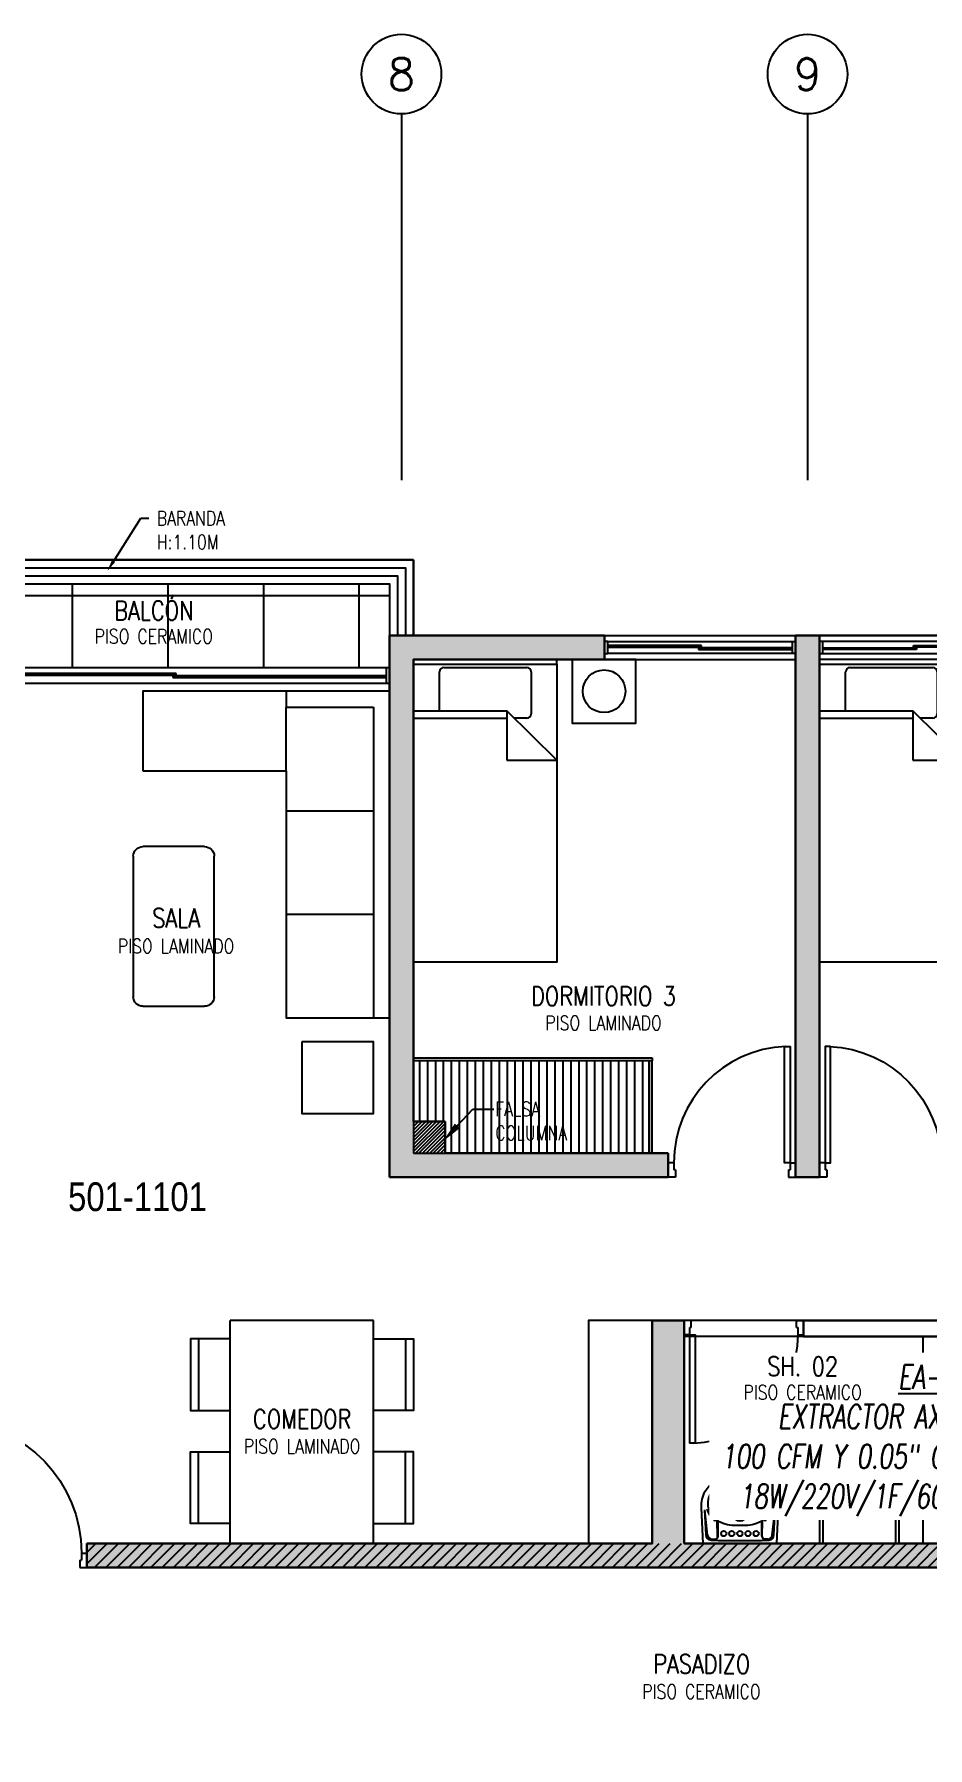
# Model space of a CAD drawing. Header units: millimetres. Extents: x 98 to 155, y -181 to 127.
# Drawn here: x 114.36 to 119.97, y 20.54 to 31.3 of the extents above; entities that cross this region are included whole.
import ezdxf
from ezdxf import colors
from ezdxf.entities.mleader import LeaderData, LeaderLine
from ezdxf.enums import TextEntityAlignment as Align
from ezdxf.math import Vec2, Vec3

# ---------------------------------------------------------------- set-up
doc = ezdxf.new("R2010")
doc.units = ezdxf.units.MM
doc.header["$LTSCALE"] = 15
for name, pattern in [('HIDDEN2', [0.1875, 0.125, -0.0625]), ('PHANTOM', [63.5, 31.75, -6.35, 6.35, -6.35, 6.35, -6.35]), ('PHANTOM2', [1.25, 0.625, -0.125, 0.125, -0.125, 0.125, -0.125]), ('X-REF_DP_Arquitectura$0$HIDDEN', [0.375, 0.25, -0.125])]:
    doc.linetypes.add(name, pattern=pattern)
doc.layers.get('0').update_dxf_attribs({"color": 250})
for name, color, linetype in [('A-BARANDAS', 250, 'Continuous'), ('A-EJES', 250, 'PHANTOM'), ('A-HATCH', 250, 'Continuous'), ('A-MOBILIARIO', 250, 'Continuous'), ('A-MURO BAJO', 250, 'Continuous'), ('A-NUMERACIONDEP', 251, 'Continuous'), ('A-PROYECCIONES INT.', 250, 'HIDDEN2'), ('A-SANITARIOS', 250, 'Continuous'), ('A-TEXTO-ACABADO PISO', 250, 'Continuous'), ('A_50_TextoAmbiente', 252, 'Continuous'), ('A_50_TextoIndicaciones', 250, 'Continuous'), ('A_50_Vigas', 250, 'X-REF_DP_Arquitectura$0$HIDDEN'), ('A_60_HatchEstructuras', 250, 'Continuous'), ('DLP_MOBILIARIO FIJO', 250, 'Continuous'), ('L6 Linea fina', 141, 'Continuous'), ('MURO CF 60', 250, 'Continuous')]:
    doc.layers.add(name, color=color, linetype=linetype)
doc.layers.add('A-MUROS', color=252, linetype='Continuous', lineweight=30)
doc.layers.add('A_20_Estructuras', color=250, linetype='Continuous', lineweight=18)
doc.styles.add('JNV ING', font='romans.shx', dxfattribs={"width": 0.7, "oblique": 8, "height": 0.15})
doc.styles.add('R80', font='ARIALN.TTF', dxfattribs={"height": 2.03})
doc.styles.add('ROMANS', font='romans.shx', dxfattribs={"width": 0.8})
doc.styles.add('TXT_COTAS', font='romans.shx', dxfattribs={"width": 0.8})

# ---------------------------------------------------------------- blocks, each defined once
blk = doc.blocks.new('EF-TP')
at = {"layer": 'A_60_HatchEstructuras'}
h = blk.add_hatch(color=256, dxfattribs=at)
h.dxf.hatch_style = 1
h.paths.add_polyline_path([(15.35, -3.725), (13.75, -3.725), (13.75, -0.625), (14.95, -0.625), (14.95, -0.475), (13.6, -0.475), (13.6, -3.875), (15.35, -3.875)])
h.paths.add_polyline_path([(16.3, -0.475), (16.15, -0.475), (16.15, -3.875), (16.3, -3.875)])
h.paths.add_polyline_path([(18.85, -0.475), (17.5, -0.475), (17.5, -0.625), (18.7, -0.625), (18.7, -3.725), (17.1, -3.725), (17.1, -3.875), (18.85, -3.875)])
h = blk.add_hatch(color=256, dxfattribs=at)
h.dxf.hatch_style = 1
h.paths.add_polyline_path([(18.95, -7.675), (21.5, -7.675), (21.5, -8.925), (19.7, -8.925), (19.7, -9.075), (21.7, -9.075), (21.7, -7.525), (11.7, -7.525), (11.7, -7.675), (15.25, -7.675), (15.25, -9.075), (15.45, -9.075), (15.45, -7.675), (18.8, -7.675), (18.8, -9.075), (18.95, -9.075)])
h.paths.add_polyline_path([(15.45, -4.775), (15.25, -4.775), (15.25, -6.175), (11.7, -6.175), (11.7, -6.325), (21.1, -6.325), (21.1, -4.925), (21.525, -4.925), (21.525, -4.775), (19.25, -4.775), (19.25, -4.925), (20.9, -4.925), (20.9, -6.175), (18.5, -6.175), (18.5, -4.775), (18.35, -4.775), (18.35, -6.175), (15.45, -6.175)])
at = {"layer": 'A_20_Estructuras'}
for points in [[(15.35, -3.725), (13.75, -3.725), (13.75, -0.625), (14.95, -0.625), (14.95, -0.475), (13.6, -0.475), (13.6, -3.875), (15.35, -3.875)], [(16.3, -0.475), (16.15, -0.475), (16.15, -3.875), (16.3, -3.875)], [(15.45, -4.775), (15.25, -4.775), (15.25, -6.175), (11.7, -6.175), (11.7, -6.325), (21.1, -6.325), (21.1, -4.925), (21.525, -4.925), (21.525, -4.775), (19.25, -4.775), (19.25, -4.925), (20.9, -4.925), (20.9, -6.175), (18.5, -6.175), (18.5, -4.775), (18.35, -4.775), (18.35, -6.175), (15.45, -6.175)]]:
    blk.add_lwpolyline(points, close=True, dxfattribs=at)
at = {"layer": 'A_50_Vigas'}
for p, q in [((14.95, -0.475), (16.15, -0.475)), ((16.3, -0.475), (17.5, -0.475))]:
    blk.add_line(p, q, dxfattribs=at)
blk.add_lwpolyline([(13.75, -0.475), (13.75, 0), (10.8, 0)], dxfattribs=at)
blk = doc.blocks.new('_Dot')
at = {"color": 0, "linetype": 'ByBlock', "lineweight": -2}
blk.add_line((-0.5, 0), (-1, 0), dxfattribs=at)
at = {"color": 0, "linetype": 'ByBlock', "const_width": 0.5}
blk.add_lwpolyline([(-0.25, 0, 1), (0.25, 0, 1)], format="xyb", close=True, dxfattribs=at)
blk = doc.blocks.new('Ejes_Torre C')
at = {"layer": 'A-EJES', "linetype": 'PHANTOM2'}
for points in [[(15.025, 16.65), (15.025, 14.35)], [(17.575, 16.65), (17.575, 14.35)]]:
    blk.add_lwpolyline(points, dxfattribs=at)
at = {"layer": 'A-EJES', "linetype": 'Continuous'}
for centre in [(15.025, 16.9), (17.575, 16.9)]:
    blk.add_circle(centre, 0.25, dxfattribs=at)
at = {"layer": 'A-EJES', "linetype": 'Continuous', "style": 'ROMANS'}
for s, p in [('8', (15.025, 16.9)), ('9', (17.575, 16.9))]:
    blk.add_text(s, height=0.2, dxfattribs=at).set_placement(p, align=Align.MIDDLE_CENTER)
blk = doc.blocks.new('1 PLAZA')
for p, q in [((-0.286, -0.322), (-0.286, -0.078)), ((-0.259, -0.051), (0.262, -0.051)), ((0.289, -0.078), (0.289, -0.342)), ((-0.45, -0.322), (0.136, -0.322)), ((0.45, -0.632), (0.136, -0.322)), ((0.136, -0.322), (0.136, -0.632)), ((0.136, -0.371), (-0.45, -0.371)), ((0.262, -0.368), (0.183, -0.368)), ((0.136, -0.632), (0.45, -0.632))]:
    blk.add_line(p, q)
at = {"extrusion": (4.49068e-08, -3.60286e-08, 1), "elevation": 0}
blk.add_lwpolyline([(-0.45, -0.029), (0.45, -0.029), (0.45, 0), (-0.45, 0)], close=True, dxfattribs=at)
blk.add_lwpolyline([(-0.45, -1.9), (-0.45, -0.029), (0.45, -0.029), (0.45, -1.9)], close=True)
for centre, start, end in [((-0.259, -0.078), 90, 180), ((0.262, -0.078), 0, 90), ((0.262, -0.342), 270, 0)]:
    blk.add_arc(centre, 0.0267, start, end)
blk = doc.blocks.new('SIFON JET_PLANTA')
for p, q in [((-0.215, 0.218, 0), (-0.44, 0.19, 0)), ((-0.215, -0.23, 0), (-0.215, 0.23, 0)), ((-0.209, 0.244, 0), (-0.192, 0.227, 0)), ((-0.195, 0.25, 0), (0, 0.25, 0)), ((-0.195, -0.22, 0), (-0.195, 0.22, 0)), ((-0.185, 0.23, 0), (0, 0.23, 0)), ((0, 0.25, 0), (0, -0.25, 0)), ((-0.265, 0.072, 0), (-0.265, 0.103, 0)), ((-0.255, -0.056, 0), (-0.255, 0.056, 0)), ((-0.265, -0.103, 0), (-0.265, -0.072, 0)), ((-0.215, -0.218, 0), (-0.44, -0.19, 0)), ((-0.209, -0.244, 0), (-0.192, -0.227, 0)), ((0, -0.25, 0), (-0.195, -0.25, 0)), ((0, -0.23, 0), (-0.185, -0.23, 0))]:
    blk.add_line(p, q)
at = {"extrusion": (-2.64698e-23, 6.61744e-24, -1)}
for p, q in [((-0.432, 0.191, 0), (-0.215, 0.218, 0)), ((-0.215, 0.232, 0), (-0.214, 0.236, 0)), ((-0.215, 0.228, 0), (-0.215, 0.232, 0)), ((-0.215, 0.223, 0), (-0.215, 0.228, 0)), ((-0.215, 0.218, 0), (-0.215, 0.223, 0)), ((-0.214, 0.236, 0), (-0.213, 0.239, 0)), ((-0.213, 0.239, 0), (-0.211, 0.242, 0)), ((-0.211, 0.242, 0), (-0.209, 0.244, 0)), ((-0.209, 0.244, 0), (-0.208, 0.245, 0)), ((-0.208, 0.245, 0), (-0.205, 0.247, 0)), ((-0.205, 0.247, 0), (-0.201, 0.249, 0)), ((-0.201, 0.249, 0), (-0.195, 0.25, 0)), ((-0.195, 0.25, 0), (-0.195, 0.25, 0)), ((-0.195, 0.25, 0), (-0.161, 0.25, 0)), ((-0.161, 0.25, 0), (-0.097, 0.25, 0)), ((-0.097, 0.25, 0), (-0.032, 0.25, 0)), ((-0.032, 0.25, 0), (0, 0.25, 0)), ((0, 0.25, 0), (0, -0.25, 0)), ((-0.65, 0.102, 0), (-0.645, 0.108, 0)), ((-0.645, 0.108, 0), (-0.639, 0.115, 0)), ((-0.639, 0.115, 0), (-0.633, 0.121, 0)), ((-0.633, 0.121, 0), (-0.63, 0.123, 0)), ((-0.63, 0.123, 0), (-0.625, 0.128, 0)), ((-0.625, 0.128, 0), (-0.621, 0.131, 0)), ((-0.621, 0.131, 0), (-0.617, 0.134, 0)), ((-0.617, 0.134, 0), (-0.611, 0.139, 0)), ((-0.611, 0.139, 0), (-0.606, 0.142, 0)), ((-0.606, 0.142, 0), (-0.6, 0.146, 0)), ((-0.6, 0.146, 0), (-0.596, 0.148, 0)), ((-0.596, 0.148, 0), (-0.591, 0.152, 0)), ((-0.591, 0.152, 0), (-0.586, 0.154, 0)), ((-0.586, 0.154, 0), (-0.579, 0.158, 0)), ((-0.579, 0.158, 0), (-0.569, 0.163, 0)), ((-0.569, 0.163, 0), (-0.552, 0.17, 0)), ((-0.552, 0.17, 0), (-0.546, 0.172, 0)), ((-0.546, 0.172, 0), (-0.538, 0.175, 0)), ((-0.538, 0.175, 0), (-0.535, 0.176, 0)), ((-0.535, 0.176, 0), (-0.526, 0.178, 0)), ((-0.526, 0.178, 0), (-0.522, 0.18, 0)), ((-0.522, 0.18, 0), (-0.515, 0.181, 0)), ((-0.515, 0.181, 0), (-0.508, 0.183, 0)), ((-0.508, 0.183, 0), (-0.502, 0.184, 0)), ((-0.502, 0.184, 0), (-0.486, 0.187, 0)), ((-0.486, 0.187, 0), (-0.476, 0.188, 0)), ((-0.476, 0.188, 0), (-0.473, 0.188, 0)), ((-0.473, 0.188, 0), (-0.464, 0.189, 0)), ((-0.464, 0.189, 0), (-0.455, 0.19, 0)), ((-0.455, 0.19, 0), (-0.449, 0.19, 0)), ((-0.449, 0.19, 0), (-0.44, 0.19, 0)), ((-0.44, 0.19, 0), (-0.432, 0.191, 0)), ((-0.69, 0.01, 0), (-0.689, 0.014, 0)), ((-0.69, 0.004, 0), (-0.69, 0.01, 0)), ((-0.69, 0, 0), (-0.69, 0.004, 0)), ((-0.689, 0.019, 0), (-0.688, 0.024, 0)), ((-0.689, 0.014, 0), (-0.689, 0.019, 0)), ((-0.688, 0.024, 0), (-0.687, 0.028, 0)), ((-0.688, 0.024, 0), (-0.688, 0.024, 0)), ((-0.687, 0.031, 0), (-0.685, 0.036, 0)), ((-0.687, 0.028, 0), (-0.687, 0.031, 0)), ((-0.685, 0.036, 0), (-0.684, 0.042, 0)), ((-0.685, 0.036, 0), (-0.685, 0.036, 0)), ((-0.684, 0.042, 0), (-0.682, 0.048, 0)), ((-0.684, 0.042, 0), (-0.684, 0.042, 0)), ((-0.682, 0.048, 0), (-0.68, 0.052, 0)), ((-0.68, 0.052, 0), (-0.679, 0.055, 0)), ((-0.679, 0.055, 0), (-0.678, 0.058, 0)), ((-0.678, 0.058, 0), (-0.674, 0.066, 0)), ((-0.674, 0.066, 0), (-0.672, 0.07, 0)), ((-0.674, 0.066, 0), (-0.674, 0.066, 0)), ((-0.672, 0.07, 0), (-0.671, 0.073, 0)), ((-0.671, 0.073, 0), (-0.669, 0.076, 0)), ((-0.669, 0.076, 0), (-0.667, 0.078, 0)), ((-0.667, 0.078, 0), (-0.665, 0.082, 0)), ((-0.665, 0.082, 0), (-0.663, 0.085, 0)), ((-0.663, 0.085, 0), (-0.661, 0.088, 0)), ((-0.661, 0.088, 0), (-0.657, 0.094, 0)), ((-0.657, 0.094, 0), (-0.653, 0.098, 0)), ((-0.657, 0.094, 0), (-0.657, 0.094, 0)), ((-0.653, 0.098, 0), (-0.65, 0.102, 0)), ((-0.653, 0.098, 0), (-0.653, 0.098, 0)), ((-0.69, -0.007, 0), (-0.69, 0, 0)), ((-0.69, -0.011, 0), (-0.69, -0.007, 0)), ((-0.689, -0.016, 0), (-0.69, -0.011, 0)), ((-0.688, -0.023, 0), (-0.689, -0.016, 0)), ((-0.688, -0.026, 0), (-0.688, -0.023, 0)), ((-0.687, -0.03, 0), (-0.688, -0.026, 0)), ((-0.686, -0.032, 0), (-0.687, -0.03, 0)), ((-0.685, -0.036, 0), (-0.686, -0.032, 0)), ((-0.684, -0.042, 0), (-0.685, -0.036, 0)), ((-0.683, -0.046, 0), (-0.684, -0.042, 0)), ((-0.681, -0.049, 0), (-0.683, -0.046, 0)), ((-0.68, -0.052, 0), (-0.681, -0.049, 0)), ((-0.679, -0.055, 0), (-0.68, -0.052, 0)), ((-0.678, -0.058, 0), (-0.679, -0.055, 0)), ((-0.677, -0.06, 0), (-0.678, -0.058, 0)), ((-0.675, -0.064, 0), (-0.677, -0.06, 0)), ((-0.672, -0.07, 0), (-0.675, -0.064, 0)), ((-0.671, -0.073, 0), (-0.672, -0.07, 0)), ((-0.668, -0.077, 0), (-0.671, -0.073, 0)), ((-0.665, -0.083, 0), (-0.668, -0.077, 0)), ((-0.662, -0.086, 0), (-0.665, -0.083, 0)), ((-0.66, -0.09, 0), (-0.662, -0.086, 0)), ((-0.655, -0.096, 0), (-0.66, -0.09, 0)), ((-0.649, -0.103, 0), (-0.655, -0.096, 0)), ((-0.646, -0.107, 0), (-0.649, -0.103, 0)), ((-0.64, -0.114, 0), (-0.646, -0.107, 0)), ((-0.638, -0.116, 0), (-0.64, -0.114, 0)), ((-0.635, -0.119, 0), (-0.638, -0.116, 0)), ((-0.634, -0.12, 0), (-0.635, -0.119, 0)), ((-0.635, -0.119, 0), (-0.635, -0.119, 0)), ((-0.632, -0.122, 0), (-0.634, -0.12, 0)), ((-0.63, -0.123, 0), (-0.632, -0.122, 0)), ((-0.632, -0.122, 0), (-0.632, -0.122, 0)), ((-0.629, -0.124, 0), (-0.63, -0.123, 0)), ((-0.628, -0.125, 0), (-0.629, -0.124, 0)), ((-0.626, -0.127, 0), (-0.628, -0.125, 0)), ((-0.625, -0.128, 0), (-0.626, -0.127, 0)), ((-0.623, -0.129, 0), (-0.625, -0.128, 0)), ((-0.625, -0.128, 0), (-0.625, -0.128, 0)), ((-0.622, -0.13, 0), (-0.623, -0.129, 0)), ((-0.621, -0.131, 0), (-0.622, -0.13, 0)), ((-0.62, -0.132, 0), (-0.621, -0.131, 0)), ((-0.619, -0.132, 0), (-0.62, -0.132, 0)), ((-0.618, -0.133, 0), (-0.619, -0.132, 0)), ((-0.617, -0.134, 0), (-0.618, -0.133, 0)), ((-0.615, -0.135, 0), (-0.617, -0.134, 0)), ((-0.614, -0.136, 0), (-0.615, -0.135, 0)), ((-0.612, -0.138, 0), (-0.614, -0.136, 0)), ((-0.609, -0.14, 0), (-0.612, -0.138, 0)), ((-0.607, -0.141, 0), (-0.609, -0.14, 0)), ((-0.606, -0.142, 0), (-0.607, -0.141, 0)), ((-0.604, -0.143, 0), (-0.606, -0.142, 0)), ((-0.602, -0.145, 0), (-0.604, -0.143, 0)), ((-0.6, -0.146, 0), (-0.602, -0.145, 0)), ((-0.599, -0.147, 0), (-0.6, -0.146, 0)), ((-0.596, -0.148, 0), (-0.599, -0.147, 0)), ((-0.595, -0.149, 0), (-0.596, -0.148, 0)), ((-0.594, -0.15, 0), (-0.595, -0.149, 0)), ((-0.592, -0.151, 0), (-0.594, -0.15, 0)), ((-0.59, -0.152, 0), (-0.592, -0.151, 0)), ((-0.587, -0.154, 0), (-0.59, -0.152, 0)), ((-0.583, -0.156, 0), (-0.587, -0.154, 0)), ((-0.578, -0.159, 0), (-0.583, -0.156, 0)), ((-0.576, -0.16, 0), (-0.578, -0.159, 0)), ((-0.574, -0.161, 0), (-0.576, -0.16, 0)), ((-0.57, -0.163, 0), (-0.574, -0.161, 0)), ((-0.568, -0.164, 0), (-0.57, -0.163, 0)), ((-0.566, -0.164, 0), (-0.568, -0.164, 0)), ((-0.564, -0.165, 0), (-0.566, -0.164, 0)), ((-0.561, -0.166, 0), (-0.564, -0.165, 0)), ((-0.56, -0.167, 0), (-0.561, -0.166, 0)), ((-0.557, -0.168, 0), (-0.56, -0.167, 0)), ((-0.554, -0.169, 0), (-0.557, -0.168, 0)), ((-0.551, -0.171, 0), (-0.554, -0.169, 0)), ((-0.549, -0.171, 0), (-0.551, -0.171, 0)), ((-0.546, -0.172, 0), (-0.549, -0.171, 0)), ((-0.545, -0.173, 0), (-0.546, -0.172, 0)), ((-0.543, -0.173, 0), (-0.545, -0.173, 0)), ((-0.541, -0.174, 0), (-0.543, -0.173, 0)), ((-0.538, -0.175, 0), (-0.541, -0.174, 0)), ((-0.535, -0.176, 0), (-0.538, -0.175, 0)), ((-0.538, -0.175, 0), (-0.538, -0.175, 0)), ((-0.532, -0.177, 0), (-0.535, -0.176, 0)), ((-0.53, -0.178, 0), (-0.532, -0.177, 0)), ((-0.527, -0.178, 0), (-0.53, -0.178, 0)), ((-0.524, -0.179, 0), (-0.527, -0.178, 0)), ((-0.527, -0.178, 0), (-0.527, -0.178, 0)), ((-0.522, -0.18, 0), (-0.524, -0.179, 0)), ((-0.518, -0.181, 0), (-0.522, -0.18, 0)), ((-0.515, -0.181, 0), (-0.518, -0.181, 0)), ((-0.512, -0.182, 0), (-0.515, -0.181, 0)), ((-0.509, -0.183, 0), (-0.512, -0.182, 0)), ((-0.507, -0.183, 0), (-0.509, -0.183, 0)), ((-0.502, -0.184, 0), (-0.507, -0.183, 0)), ((-0.497, -0.185, 0), (-0.502, -0.184, 0)), ((-0.495, -0.185, 0), (-0.497, -0.185, 0)), ((-0.497, -0.185, 0), (-0.497, -0.185, 0)), ((-0.494, -0.186, 0), (-0.495, -0.185, 0)), ((-0.492, -0.186, 0), (-0.494, -0.186, 0)), ((-0.488, -0.186, 0), (-0.492, -0.186, 0)), ((-0.486, -0.187, 0), (-0.488, -0.186, 0)), ((-0.482, -0.187, 0), (-0.486, -0.187, 0)), ((-0.481, -0.187, 0), (-0.482, -0.187, 0)), ((-0.478, -0.188, 0), (-0.481, -0.187, 0)), ((-0.476, -0.188, 0), (-0.478, -0.188, 0)), ((-0.473, -0.188, 0), (-0.476, -0.188, 0)), ((-0.469, -0.189, 0), (-0.473, -0.188, 0)), ((-0.465, -0.189, 0), (-0.469, -0.189, 0)), ((-0.464, -0.189, 0), (-0.465, -0.189, 0)), ((-0.465, -0.189, 0), (-0.465, -0.189, 0)), ((-0.462, -0.189, 0), (-0.464, -0.189, 0)), ((-0.459, -0.189, 0), (-0.462, -0.189, 0)), ((-0.457, -0.19, 0), (-0.459, -0.189, 0)), ((-0.455, -0.19, 0), (-0.457, -0.19, 0)), ((-0.452, -0.19, 0), (-0.455, -0.19, 0)), ((-0.449, -0.19, 0), (-0.452, -0.19, 0)), ((-0.447, -0.19, 0), (-0.449, -0.19, 0)), ((-0.443, -0.19, 0), (-0.447, -0.19, 0)), ((-0.44, -0.19, 0), (-0.443, -0.19, 0)), ((-0.215, -0.218, 0), (-0.44, -0.19, 0)), ((-0.215, -0.227, 0), (-0.215, -0.218, 0)), ((-0.215, -0.23, 0), (-0.215, -0.227, 0)), ((-0.215, -0.233, 0), (-0.215, -0.23, 0)), ((-0.214, -0.237, 0), (-0.215, -0.233, 0)), ((-0.213, -0.239, 0), (-0.214, -0.237, 0)), ((-0.214, -0.237, 0), (-0.214, -0.237, 0)), ((-0.211, -0.242, 0), (-0.213, -0.239, 0)), ((-0.213, -0.239, 0), (-0.213, -0.239, 0)), ((-0.209, -0.244, 0), (-0.211, -0.242, 0)), ((-0.211, -0.242, 0), (-0.211, -0.242, 0)), ((-0.211, -0.242, 0), (-0.211, -0.242, 0)), ((-0.207, -0.246, 0), (-0.209, -0.244, 0)), ((-0.209, -0.244, 0), (-0.209, -0.244, 0)), ((-0.209, -0.244, 0), (-0.209, -0.244, 0)), ((-0.203, -0.248, 0), (-0.207, -0.246, 0)), ((-0.207, -0.246, 0), (-0.207, -0.246, 0)), ((-0.2, -0.249, 0), (-0.203, -0.248, 0)), ((-0.203, -0.248, 0), (-0.203, -0.248, 0)), ((-0.195, -0.25, 0), (-0.2, -0.249, 0)), ((0, -0.25, 0), (-0.195, -0.25, 0))]:
    blk.add_line(p, q, dxfattribs=at)
at = {"elevation": 0}
for points in [[(-0.265, 0.103, 0.0362), (-0.284, 0.12, 0.08725), (-0.353, 0.156, 0.077598), (-0.44, 0.17, 0.077598), (-0.527, 0.156, 0.08725), (-0.596, 0.12, 0.105601), (-0.644, 0.063, 0.12364), (-0.66, 0, 0.12364), (-0.644, -0.063, 0.105601), (-0.596, -0.12, 0.08725), (-0.527, -0.156, 0.077598), (-0.44, -0.17, 0.077598)], [(-0.255, 0.056, 0.100268), (-0.297, 0.104, 0.08725), (-0.36, 0.137, 0.077598), (-0.44, 0.15, 0.077598), (-0.52, 0.137, 0.08725), (-0.583, 0.104, 0.105601), (-0.627, 0.053, 0.12364), (-0.64, 0, 0.12364), (-0.627, -0.053, 0.105601), (-0.583, -0.104, 0.08725), (-0.52, -0.137, 0.077598), (-0.44, -0.15, 0.077598)], [(-0.44, -0.15, 0.077598), (-0.36, -0.137, 0.08725), (-0.297, -0.104, 0.100268), (-0.255, -0.056, 0.12364)], [(-0.44, -0.17, 0.077598), (-0.353, -0.156, 0.08725), (-0.284, -0.12, 0.0362), (-0.265, -0.103, 0.12364)]]:
    blk.add_lwpolyline(points, format="xyb", dxfattribs=at)
for centre, radius, start, end in [((-0.195, 0.23, 0), 0.02, 90, 180), ((-0.185, 0.22, 0), 0.01, 90, 180), ((-0.494, -0.027, 0), 0.203, 127.2348, 151.4088), ((-0.461, -0.07, 0), 0.257, 107.4741, 127.2348), ((-0.44, -0.138, 0), 0.328, 90, 107.4741), ((-0.544, 0, 0), 0.146, 151.4088, 180), ((-0.544, 0, 0), 0.146, 180, 208.5912), ((-0.494, 0.027, 0), 0.203, 208.5912, 232.7652), ((-0.461, 0.07, 0), 0.257, 232.7652, 252.5259), ((-0.44, 0.138, 0), 0.328, 252.5259, 270), ((-0.195, -0.23, 0), 0.02, 180, 270), ((-0.185, -0.22, 0), 0.01, 180, 270)]:
    blk.add_arc(centre, radius, start, end)
blk = doc.blocks.new('A$C72FD42DB')
for p, q in [((0.325, 1.4, 0), (1.225, 1.4, 0)), ((0.325, 0), (0.325, 1.4, 0)), ((1.225, 0), (1.225, 1.4, 0)), ((0.325, 0), (1.225, 0))]:
    blk.add_line(p, q)
for points in [[(0.325, 1.285), (0.075, 1.285), (0.075, 0.835), (0.325, 0.835)], [(0.125, 1.285), (0.125, 0.835)], [(1.225, 1.285), (1.475, 1.285), (1.475, 0.835), (1.225, 0.835)], [(1.425, 1.285), (1.425, 0.835)], [(0.325, 0.125), (0.075, 0.125), (0.075, 0.575), (0.325, 0.575)], [(0.125, 0.125), (0.125, 0.575)], [(1.225, 0.125), (1.475, 0.125), (1.475, 0.575), (1.225, 0.575)], [(1.425, 0.125), (1.425, 0.575)]]:
    blk.add_lwpolyline(points)
blk = doc.blocks.new('VELADOR')
blk.add_lwpolyline([(0, 0.4), (0, 0), (0.4, 0), (0.4, 0.4)], close=True)
blk.add_circle((0.2, 0.2), 0.134)
blk = doc.blocks.new('*U144')
for p, q in [((0.01, 0.755), (0.01, 0.8)), ((0.055, 0.755), (0.01, 0.755)), ((0.1, 0.765), (0.055, 0.765)), ((0.055, 0.755), (0.055, 0.765)), ((0.1, 0.765), (0.1, 0.8)), ((0.055, 0.045), (0.01, 0.045)), ((0.01, 0.045), (0.01, 0)), ((0.055, 0.045), (0.055, 0.035)), ((0.1, 0.035), (0.055, 0.035)), ((0.1, 0.035), (0.1, 0))]:
    blk.add_line(p, q)
blk.add_lwpolyline([(0.83, 0.07), (0.83, 0.035), (0.1, 0.035), (0.1, 0.07)], close=True)
at = {"linetype": 'HIDDEN2'}
blk.add_arc((0.1, 0.034), 0.731, 2.2301, 89.9672, dxfattribs=at)
blk = doc.blocks.new('VP.120')
at = {"layer": 'A-MURO BAJO'}
for p, q in [((0, 0), (1.2, 0)), ((0, -0.15), (1.2, -0.15))]:
    blk.add_line(p, q, dxfattribs=at)
at = {"layer": 'DLP_MOBILIARIO FIJO', "color": 251}
for p, q in [((0.02, -0.038), (1.18, -0.038)), ((1.18, -0.113), (0.02, -0.113))]:
    blk.add_line(p, q, dxfattribs=at)
at = {"layer": 'DLP_MOBILIARIO FIJO', "color": 6}
for points in [[(0, -0.113), (0.02, -0.113), (0.02, -0.038), (0, -0.038)], [(1.2, -0.113), (1.18, -0.113), (1.18, -0.038), (1.2, -0.038)]]:
    blk.add_lwpolyline(points, close=True, dxfattribs=at)
at = {"layer": 'DLP_MOBILIARIO FIJO', "elevation": 0}
for points in [[(0.61, -0.063), (0.02, -0.063), (0.02, -0.073), (0.61, -0.073)], [(0.59, -0.088), (1.18, -0.088), (1.18, -0.078), (0.59, -0.078)]]:
    blk.add_lwpolyline(points, close=True, dxfattribs=at)
blk = doc.blocks.new('*U146')
for p, q in [((0.01, 0.705), (0.01, 0.75)), ((0.055, 0.705), (0.01, 0.705)), ((0.1, 0.715), (0.055, 0.715)), ((0.055, 0.705), (0.055, 0.715)), ((0.1, 0.715), (0.1, 0.75)), ((0.055, 0.045), (0.01, 0.045)), ((0.01, 0.045), (0.01, 0)), ((0.055, 0.045), (0.055, 0.035)), ((0.1, 0.035), (0.055, 0.035)), ((0.1, 0.035), (0.1, 0))]:
    blk.add_line(p, q)
blk.add_lwpolyline([(0.78, 0.07), (0.78, 0.035), (0.1, 0.035), (0.1, 0.07)], close=True)
at = {"linetype": 'HIDDEN2'}
blk.add_arc((0.1, 0.034), 0.681, 2.2301, 89.9672, dxfattribs=at)
blk = doc.blocks.new('BOWL-ITALGRIF_VARADERO_01')
for p, q in [((-0.203, -0.197), (-0.221, -0.038)), ((0.203, -0.197), (0.221, -0.038)), ((-0.14, -0.208), (-0.142, -0.108)), ((-0.137, -0.205), (-0.137, -0.112)), ((0.138, -0.205), (0.138, -0.112)), ((0.14, -0.208), (0.142, -0.108)), ((-0.175, -0.222), (-0.154, -0.222)), ((0.175, -0.222), (0.154, -0.222))]:
    blk.add_line(p, q)
for points in [[(-0.092, 0.159, -0.02989), (-0.046, 0.165, -0.007822), (0.046, 0.165, -0.02989), (0.092, 0.159, -0.091737), (0.16, 0.134, -0.112496), (0.218, 0.079, -0.147885), (0.24, -0.026), (0.23, -0.25), (-0.23, -0.25), (-0.24, -0.026, -0.147885), (-0.218, 0.079, -0.112496), (-0.16, 0.134, -0.091737)], [(-0.05, -0.136, -0.062677), (-0.105, -0.125, -0.110639), (-0.158, -0.091, -0.120976), (-0.195, -0.034, -0.061198), (-0.2, 0, -0.21707), (-0.159, 0.092, -0.174983), (-0.055, 0.13, -0.010618), (0, 0.131, -0.010618), (0.055, 0.13, -0.174983), (0.159, 0.092, -0.21707), (0.2, 0, -0.061198), (0.195, -0.034, -0.120976), (0.158, -0.091, -0.110639), (0.105, -0.125, -0.062677), (0.05, -0.136, -0.017583), (0, -0.138, -0.017583)]]:
    blk.add_lwpolyline(points, format="xyb", close=True)
for points in [[(-0.222, -0.038), (-0.214, -0.195, 0.390823), (-0.181, -0.229, 0.017524), (0.181, -0.229, 0.390823), (0.214, -0.195), (0.222, -0.038)], [(-0.207, -0.035, 0.005), (-0.206, -0.038, 0.121292), (-0.166, -0.1, 0.007977), (-0.162, -0.103)], [(0.207, -0.035, -0.005), (0.206, -0.038, -0.121292), (0.166, -0.1, -0.007977), (0.162, -0.103)]]:
    blk.add_lwpolyline(points, format="xyb")
for centre, radius in [((0, -0.075), 0.035), ((0, -0.075), 0.0215), ((-0.101, -0.188), 0.0165), ((-0.051, -0.188), 0.0165), ((0, -0.188), 0.0165), ((0.051, -0.188), 0.0165), ((0.102, -0.188), 0.0165)]:
    blk.add_circle(centre, radius)
for centre, radius, start, end in [((-0.158, -0.099), 0.006, 226.6431, 46.6431), ((-0.14, -0.108), 0.002, 54.3619, 181.1374), ((0.14, -0.108), 0.002, 358.8626, 125.6381), ((0.158, -0.099), 0.006, 133.3569, 313.3569), ((-0.175, -0.194), 0.028, 186.3111, 270), ((-0.154, -0.205), 0.017, 270, 0), ((-0.154, -0.208), 0.014, 270, 1.1374), ((-0.135, -0.112), 0.002, 56.7109, 180), ((0.105, -0.125), 9.094947017729287e-16, 0, 217.6714), ((0.136, -0.112), 0.002, 0, 123.2891), ((0.155, -0.205), 0.017, 180, 270), ((0.154, -0.208), 0.014, 178.8626, 270), ((0.175, -0.194), 0.028, 270, 353.6889)]:
    blk.add_arc(centre, radius, start, end)
blk = doc.blocks.new('*U145')
for p, q in [((0.01, 0.855), (0.01, 0.9)), ((0.1, 0.865), (0.055, 0.865)), ((0.055, 0.855), (0.055, 0.865)), ((0.1, 0.865), (0.1, 0.9)), ((0.055, 0.855), (0.01, 0.855)), ((0.055, 0.045), (0.01, 0.045)), ((0.01, 0.045), (0.01, 0)), ((0.055, 0.045), (0.055, 0.035)), ((0.1, 0.035), (0.055, 0.035)), ((0.1, 0.035), (0.1, 0))]:
    blk.add_line(p, q)
blk.add_lwpolyline([(0.93, 0.07), (0.93, 0.035), (0.1, 0.035), (0.1, 0.07)], close=True)
at = {"linetype": 'HIDDEN2'}
blk.add_arc((0.1, 0.034), 0.831, 2.2301, 89.9672, dxfattribs=at)
blk = doc.blocks.new('SOFA SEC')
for p, q in [((0, 0.65), (0.1, 0.65)), ((0.1, 0.65), (0.1, 0.1)), ((0.5, 0.65), (0.1, 0.65)), ((0.75, 0.65), (0.75, 0.1)), ((1.4, 0.65), (1.4, 0.1)), ((0.1, 0.1), (2.05, 0.1))]:
    blk.add_line(p, q)
blk.add_lwpolyline([(0.5, 1.55), (0.5, 0.65), (2.05, 0.65), (2.05, 0), (0, 0), (0, 1.55)], close=True)
blk = doc.blocks.new('MESA CENTRO')
for p, q in [((-0.194, 0), (0.194, 0)), ((-0.254, -0.942), (-0.254, -0.06)), ((0.254, -0.06), (0.254, -0.942)), ((0.194, -1.002), (-0.194, -1.002))]:
    blk.add_line(p, q)
for centre, start, end in [((-0.194, -0.06), 90, 180), ((0.194, -0.06), 0, 90), ((-0.194, -0.942), 180, 270), ((0.194, -0.942), 270, 0)]:
    blk.add_arc(centre, 0.06, start, end)
blk = doc.blocks.new('DPTO 75.2')
at = {"layer": 'A-HATCH'}
h = blk.add_hatch(dxfattribs=at)
h.set_pattern_fill('_USER', color=256, scale=0.6, double=1, pattern_type=0)
h.set_pattern_definition([(0, (-1e-06, 6.175), (0, 0.6), []), (90, (-1e-06, 6.175), (-0.6, 4e-17), [])])
h.paths.add_polyline_path([(0, 6.175), (0, 5.65), (2.8, 5.65), (2.8, 6.175)])
h = blk.add_hatch(dxfattribs=at)
h.set_pattern_fill('ANSI31', color=256, scale=0.005)
h.set_pattern_definition([(45, (8.629694, -43.236664), (-0.01122532, 0.01122532), [])])
h.paths.add_polyline_path([(2.95, 2.8), (3.15, 2.8), (3.15, 2.6), (2.95, 2.6)])
at = {"layer": 'DLP_MOBILIARIO FIJO'}
h = blk.add_hatch(dxfattribs=at)
h.set_pattern_fill('_USER', color=256, scale=0.05, angle=270, pattern_type=0)
h.set_pattern_definition([(270, (4.43, 3.179993), (0.05, -9e-18), [])])
h.paths.add_polyline_path([(2.95, 3.18), (2.95, 2.8), (3.15, 2.8), (3.15, 2.6), (4.43, 2.6), (4.43, 3.18)])
at = {"layer": 'A-BARANDAS', "elevation": 0}
for points in [[(0, 6.275), (2.9, 6.275), (2.9, 5.85)], [(0, 6.225), (2.85, 6.225), (2.85, 5.85)]]:
    blk.add_lwpolyline(points, dxfattribs=at)
at = {"layer": 'A-MOBILIARIO', "elevation": 0}
blk.add_lwpolyline([(2.25, 3.3), (2.25, 2.85), (2.7, 2.85), (2.7, 3.3)], close=True, dxfattribs=at)
at = {"layer": 'A-MURO BAJO'}
for p, q in [((2.95, 6.325, 0), (2.95, 5.85, 0)), ((0.02, 5.65, 0), (2.78, 5.65, 0)), ((2.78, 5.55, 0), (0.02, 5.55, 0)), ((6.15, 0.15, 0), (6.15, 1.45, 0))]:
    blk.add_line(p, q, dxfattribs=at)
at = {"layer": 'A-MURO BAJO', "elevation": 0}
for points in [[(0, 6.325), (2.95, 6.325)], [(0, 6.175), (2.8, 6.175), (2.8, 5.85)]]:
    blk.add_lwpolyline(points, dxfattribs=at)
blk.add_lwpolyline([(4.45, 1.55), (4.05, 1.55), (4.05, 0.15), (4.45, 0.15)], close=True, dxfattribs=at)
at = {"layer": 'A-MUROS'}
for p, q in [((2.8, 5.85, 0), (2.8, 2.45, 0)), ((2.8, 5.85, 0), (4.15, 5.85, 0)), ((4.15, 5.85, 0), (4.15, 5.7, 0)), ((5.35, 5.85, 0), (5.35, 2.45, 0)), ((5.35, 5.85, 0), (5.5, 5.85, 0)), ((5.5, 5.85, 0), (5.5, 2.45, 0)), ((2.95, 5.7, 0), (2.95, 2.8, 0)), ((2.95, 5.7, 0), (4.15, 5.7, 0)), ((3.15, 2.8, 0), (2.95, 2.8, 0)), ((3.15, 2.6, 0), (3.15, 2.8, 0)), ((3.15, 2.6, 0), (4.55, 2.6, 0)), ((4.55, 2.6, 0), (4.55, 2.45, 0)), ((2.8, 2.45, 0), (4.55, 2.45, 0)), ((5.35, 2.45, 0), (5.5, 2.45, 0)), ((4.65, 1.55, 0), (4.45, 1.55, 0)), ((4.45, 1.55, 0), (4.45, 0.15, 0)), ((4.65, 1.55, 0), (4.65, 0.15, 0)), ((7.15, 1.55, 0), (5.4, 1.55, 0)), ((5.4, 1.45, 0), (5.4, 1.55, 0)), ((5.4, 1.45, 0), (7.05, 1.45, 0)), ((4.45, 0.15, 0), (0.9, 0.15, 0)), ((0.9, 0.15, 0), (0.9, 0, 0)), ((7.05, 0.15, 0), (4.65, 0.15, 0)), ((10.3, 0, 0), (0.9, 0, 0))]:
    blk.add_line(p, q, dxfattribs=at)
at = {"layer": 'A-PROYECCIONES INT.'}
for p, q in [((5.4, 1.55, 0), (4.65, 1.55, 0)), ((5.4, 1.45, 0), (4.65, 1.45, 0)), ((7.05, 0.55, 0), (4.65, 0.55, 0))]:
    blk.add_line(p, q, dxfattribs=at)
at = {"layer": 'DLP_MOBILIARIO FIJO', "elevation": 0}
for points in [[(1.46, 5.612), (0.02, 5.612), (0.02, 5.602), (1.46, 5.602)], [(1.44, 5.587), (2.78, 5.587), (2.78, 5.597), (1.44, 5.597)], [(2.8, 5.55), (2.78, 5.55), (2.78, 5.65), (2.8, 5.65)], [(4.45, 3.2), (4.45, 3.18), (2.95, 3.18), (2.95, 3.2)], [(2.95, 2.6), (4.43, 2.6), (4.43, 3.18), (2.95, 3.18)], [(4.43, 2.6), (4.45, 2.6), (4.45, 3.18), (4.43, 3.18)]]:
    blk.add_lwpolyline(points, close=True, dxfattribs=at)
blk.add_blockref('VP.120', (4.15, 5.85, 0))
at = {"xscale": -1}
blk.add_blockref('VP.120', (6.7, 5.85, 0), dxfattribs=at)
at = {"layer": 'A-MOBILIARIO', "extrusion": (-4.49068e-08, 3.60286e-08, 1)}
for name, p in [('1 PLAZA', (3.4, 5.7, 0)), ('VELADOR', (3.947, 5.3, 0)), ('1 PLAZA', (5.95, 5.7, 0))]:
    blk.add_blockref(name, p, dxfattribs=at)
at = {"layer": 'A-MOBILIARIO'}
for name, p, xscale, rotation in [('SOFA SEC', (2.8, 5.5, 0), -1, 90.00043285210194), ('MESA CENTRO', (1.445, 3.523, 0), -0.9999999999999881, 180.0000225791111), ('*U144', (5.5, 2.44, 0), -1.000000000000001, 270), ('*U145', (0, -0.01, 0), -1.000000000000001, 270)]:
    blk.add_blockref(name, p, dxfattribs=dict(at, xscale=xscale, rotation=rotation))
for name, p, rotation in [('*U144', (5.35, 2.44, 0), 90), ('*U146', (4.65, 1.56, 0), 270)]:
    blk.add_blockref(name, p, dxfattribs=dict(at, rotation=rotation))
at = {"layer": 'A-MOBILIARIO', "xscale": -1}
blk.add_blockref('A$C72FD42DB', (3.025, 0.15, 0), dxfattribs=at)
at = {"layer": 'A-SANITARIOS', "extrusion": (-4.49068e-08, -3.60286e-08, -1), "zscale": -1.000000000000023, "rotation": 270.0000013312232}
blk.add_blockref('SIFON JET_PLANTA', (-5.75, 0.15, 0), dxfattribs=at)
at = {"layer": 'A-SANITARIOS'}
blk.add_blockref('BOWL-ITALGRIF_VARADERO_01', (5, 0.4, 0), dxfattribs=at)
blk = doc.blocks.new('Vent SSHH F1')
at = {"layer": 'L6 Linea fina'}
ml = blk.add_multileader_mtext('Standard', dxfattribs=at)
ml.set_content('{\\LEA-01}\\PEXTRACTOR AXIAL\\P100 CFM Y 0.05" C.A.\\P18W/220V/1F/60Hz', color=12, style='JNV ING')
ml.set_leader_properties(color=256, linetype='ByLayer', lineweight=-1)
ml.build(insert=Vec2(0, 0))
ml.multileader.update_dxf_attribs({"dogleg_length": 0.05, "arrow_head_size": 0.15})
ctx = ml.context
ctx.base_point, ctx.char_height, ctx.arrow_head_size, ctx.landing_gap_size, ctx.plane_origin = Vec3(13.664, -0.703, 0), 0.15, 0.15, 0.07, Vec3(16.071, -1.306, 0)
ctx.text_align_type = 2
notes = []
notes.append((ctx, [(0, (1, 1, 0), (15.628, -0.703, 0), (-1, 0), 0.05, [(0, [(16.075, -0.914, 0)], 0, [])])]))
ctx.mtext.insert, ctx.mtext.alignment, ctx.mtext.flow_direction = Vec3(15.508, -0.603, 0), 3, 5
ctx.mtext.has_bg_fill, ctx.mtext.bg_color, ctx.mtext.bg_scale_factor, ctx.mtext.bg_transparency, ctx.mtext.use_window_bg_color = 1, -1027028792, 1.5, 0, 1
for ctx, leaders in notes:
    for number, flags, end, landing, length, lines in leaders:
        leader = LeaderData()
        leader.index, (leader.has_last_leader_line, leader.has_dogleg_vector, leader.attachment_direction) = number, flags
        leader.last_leader_point, leader.dogleg_vector, leader.dogleg_length = Vec3(end), Vec3(landing), length
        for number, points, colour, breaks in lines:
            line = LeaderLine()
            line.index, line.vertices, line.color, line.breaks = number, Vec3.list(points), colors.encode_raw_color(colour), breaks
            leader.lines.append(line)
        ctx.leaders.append(leader)

msp = doc.modelspace()

# ---------------------------------------------------------------- hatches: boundary and pattern name
at = {"layer": 'MURO CF 60'}
h = msp.add_hatch(dxfattribs=at)
h.set_pattern_fill('_USER', color=256, scale=0.05, angle=45, pattern_type=0)
h.set_pattern_definition([(45, (128.67014, 20.47273), (-0.03535534, 0.03535534), [])])
h.paths.add_polyline_path([(114.6901, 21.823), (121.3901, 21.823), (121.3901, 21.673), (114.6901, 21.673)])

# ---------------------------------------------------------------- block references
msp.add_blockref('EF-TP', (102.9901, 27.9977))
at = {"layer": 'A-EJES'}
msp.add_blockref('Ejes_Torre C', (101.6401, 14.148), dxfattribs=at)

# ---------------------------------------------------------------- texts
at = {"layer": 'A-TEXTO-ACABADO PISO', "char_height": 0.09, "attachment_point": 2, "style": 'ROMANS'}
for s, width, insert in [('PISO CERAMICO', 1.20225, (115.1099, 27.563)), ('PISO LAMINADO', 1.034523, (115.25, 25.6181, 0)), ('PISO LAMINADO', 1.20225, (117.934, 25.1366)), ('PISO CERAMICO', 1.20225, (119.1842, 22.8172)), ('PISO LAMINADO', 1.20225, (116.0414, 22.478))]:
    msp.add_mtext_dynamic_manual_height_columns(s, width=width, gutter_width=12.5, heights=[0], dxfattribs=dict(at, insert=insert))
at = {"layer": 'A-TEXTO-ACABADO PISO', "insert": (118.5488, 20.9383, 0), "char_height": 0.09, "attachment_point": 2, "rotation": 0.00002, "style": 'ROMANS'}
msp.add_mtext_dynamic_manual_height_columns('PISO CERAMICO', width=1.20225, gutter_width=12.5, heights=[0], dxfattribs=at)
at = {"layer": 'A_50_TextoAmbiente', "style": 'ROMANS', "width": 0.8}
for s, p in [('BALCÓN', (115.1101, 27.6198, 0)), ('SALA', (115.2501, 25.6894, 0)), ('DORMITORIO 3', (117.9337, 25.1999)), ('SH. 02', (119.1839, 22.8746)), ('COMEDOR', (116.0413, 22.5446)), ('PASADIZO', (118.5503, 21.0062))]:
    msp.add_text(s, height=0.12, dxfattribs=at).set_placement(p, align=Align.CENTER)

# ---------------------------------------------------------------- leaders
at = {"layer": 'A-NUMERACIONDEP'}
ml = msp.add_multileader_mtext('Standard', dxfattribs=at)
ml.set_content('501-1101', color=256, style='R80')
ml.set_leader_properties(color=256)
ml.set_arrow_properties(name='DOT')
ml.build(insert=Vec2(0, 0))
ml.multileader.update_dxf_attribs({"leader_type": 0, "has_text_frame": 1, "text_left_attachment_type": 2, "text_right_attachment_type": 2, "dogleg_length": 0.36, "arrow_head_size": 0.06, "scale": 0.06})
ctx = ml.context
ctx.base_point, ctx.scale, ctx.char_height, ctx.arrow_head_size, ctx.landing_gap_size, ctx.plane_origin = Vec3(114.5348, 23.9981), 0.06, 0.18, 0.06, 0.06, Vec3(113.7167, 23.9937)
ctx.left_attachment, ctx.right_attachment, ctx.text_align_type = 2, 2, 1
notes = []
notes.append((ctx, [(0, (1, 1, 0), (115.5714, 23.9981), (-1, 0), 0.0917, [(0, [(115.858, 24.347)], 0, [])])]))
ctx.mtext.insert, ctx.mtext.width, ctx.mtext.alignment, ctx.mtext.flow_direction = Vec3(115.0073, 24.09), 0.461923, 2, 5
at = {"layer": 'A_50_TextoIndicaciones'}
ml = msp.add_multileader_mtext('Standard', dxfattribs=at)
ml.set_content('\\pxsm1;BARANDA \\P\\pt16;H:1.10M', color=256, style='TXT_COTAS')
ml.set_leader_properties(color=256)
ml.build(insert=Vec2(0, 0))
ml.multileader.update_dxf_attribs({"dogleg_length": 0.05, "arrow_head_size": 0.07})
ctx = ml.context
ctx.base_point, ctx.char_height, ctx.arrow_head_size, ctx.landing_gap_size, ctx.plane_origin = Vec3(115.0781, 28.2596), 0.09, 0.07, 0.05, Vec3(114.6684, 27.8425)
notes.append((ctx, [(0, (1, 1, 0), (115.0281, 28.2596), (1, 0), 0.05, [(0, [(114.8183, 27.9292)], 0, [])])]))
ctx.mtext.insert, ctx.mtext.width, ctx.mtext.defined_height, ctx.mtext.flow_direction = Vec3(115.1281, 28.3046), 1.102183, 0.8046, 5
ml = msp.add_multileader_mtext('Standard', dxfattribs=at)
ml.set_content('FALSA COLUMNA', color=256, style='ROMANS')
ml.set_leader_properties(color=7)
ml.build(insert=Vec2(0, 0))
ml.multileader.update_dxf_attribs({"dogleg_length": 1.3073, "arrow_head_size": 0.13, "scale": 0.1})
ctx = ml.context
ctx.base_point, ctx.scale, ctx.char_height, ctx.arrow_head_size, ctx.landing_gap_size, ctx.plane_origin = Vec3(117.2443, 24.5505), 0.1, 0.09, 0.13, 0.01, Vec3(117.0297, 25.5339)
notes.append((ctx, [(0, (1, 1, 0), (117.1135, 24.5505), (1, 0), 0.1307, [(0, [(116.9275, 24.3495)], 0, [])])]))
ctx.mtext.insert, ctx.mtext.width, ctx.mtext.defined_height, ctx.mtext.flow_direction = Vec3(117.2543, 24.5955), 0.532149, 0.5349, 5
for ctx, leaders in notes:
    for number, flags, end, landing, length, lines in leaders:
        leader = LeaderData()
        leader.index, (leader.has_last_leader_line, leader.has_dogleg_vector, leader.attachment_direction) = number, flags
        leader.last_leader_point, leader.dogleg_vector, leader.dogleg_length = Vec3(end), Vec3(landing), length
        for number, points, colour, breaks in lines:
            line = LeaderLine()
            line.index, line.vertices, line.color, line.breaks = number, Vec3.list(points), colors.encode_raw_color(colour), breaks
            leader.lines.append(line)
        ctx.leaders.append(leader)

# ---------------------------------------------------------------- next in the draw order: block references
msp.add_blockref('DPTO 75.2', (113.7901, 21.673, 0))

# ---------------------------------------------------------------- next in the draw order: block references
at = {"layer": 'L6 Linea fina'}
msp.add_blockref('Vent SSHH F1', (104.7401, 23.548), dxfattribs=at)

doc.saveas('drawing.dxf')
